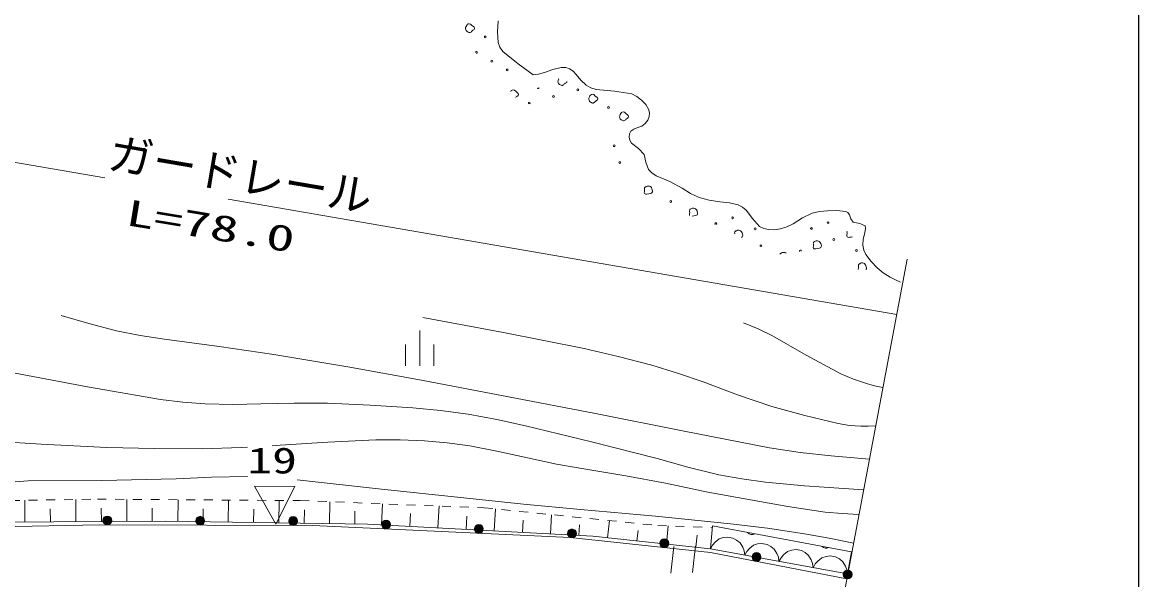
# Model space of a CAD drawing. Units: millimetres, scale not verified. Extents: x 69658 to 709658, y 3642 to 363642.
# Drawn here: x 545776 to 608658, y 266044 to 297410 of the extents above; entities that cross this region are included whole.
import ezdxf
from ezdxf.enums import TextEntityAlignment as Align

# ---------------------------------------------------------------- set-up
doc = ezdxf.new("R2010")
doc.units = ezdxf.units.MM
doc.header["$LTSCALE"] = 1000
doc.linetypes.add('USER3', pattern=[2.5, 1.5, -1])
doc.linetypes.add('USER5', pattern=[1, 0.5, -0.5])
for name, color, linetype, lineweight in [('M-TTL-BAND', 7, 'Continuous', 25), ('S-BGD', 1, 'Continuous', 13), ('S-BGD-HTXT', 6, 'Continuous', 13)]:
    doc.layers.add(name, color=color, linetype=linetype, lineweight=lineweight)
doc.styles.add('ＭＳ ゴシック', font='')
doc.styles.get('ＭＳ ゴシック').set_extended_font_data('MS Gothic')

msp = doc.modelspace()

# ---------------------------------------------------------------- linework, layer by layer
at = {"layer": 'M-TTL-BAND'}
msp.add_line((608658, 3642), (608658, 353642), dxfattribs=at)
at = {"layer": 'S-BGD'}
for p, q in [((572581, 297487), (572546, 296882)), ((570737, 297040), (570747, 297119)), ((570750, 296994), (570737, 297040)), ((570747, 297119), (570772, 297183)), ((570778, 296945), (570750, 296994)), ((570772, 297183), (570805, 297235)), ((570832, 296888), (570778, 296945)), ((570805, 297235), (570839, 297289)), ((570884, 296862), (570832, 296888)), ((570839, 297289), (570884, 297318)), ((570884, 297318), (570940, 297334)), ((570918, 296848), (570884, 296862)), ((570950, 296835), (570918, 296848)), ((570940, 297334), (571016, 297312)), ((570985, 296831), (570950, 296835)), ((571010, 296842), (570985, 296831)), ((571050, 296865), (571010, 296842)), ((571016, 297312), (571104, 297232)), ((571078, 296900), (571050, 296865)), ((571112, 296931), (571078, 296900)), ((571104, 297232), (571182, 297169)), ((571159, 296966), (571112, 296931)), ((571229, 297010), (571159, 296966)), ((571182, 297169), (571224, 297131)), ((571224, 297131), (571238, 297095)), ((571244, 297054), (571229, 297010)), ((571238, 297095), (571244, 297054)), ((572546, 296882), (572571, 296279)), ((572571, 296279), (572682, 296014)), ((572682, 296014), (572850, 295773)), ((572850, 295773), (573699, 295077)), ((573699, 295077), (574555, 294457)), ((574555, 294457), (574856, 294492)), ((574856, 294492), (575189, 294596)), ((575189, 294596), (575662, 294762)), ((575662, 294762), (576136, 294864)), ((576136, 294864), (576382, 294862)), ((576382, 294862), (576603, 294801)), ((576603, 294801), (576801, 294669)), ((576801, 294669), (576981, 294471)), ((576981, 294471), (577232, 294149)), ((575947, 294063), (575956, 294142)), ((575959, 294017), (575947, 294063)), ((575956, 294142), (575982, 294206)), ((575987, 293968), (575959, 294017)), ((575982, 294206), (576003, 294240)), ((576041, 293911), (575987, 293968)), ((576094, 293886), (576041, 293911)), ((576127, 293871), (576094, 293886)), ((576160, 293858), (576127, 293871)), ((576194, 293855), (576160, 293858)), ((576220, 293866), (576194, 293855)), ((576259, 293888), (576220, 293866)), ((576287, 293923), (576259, 293888)), ((576321, 293954), (576287, 293923)), ((576369, 293989), (576321, 293954)), ((576438, 294033), (576369, 293989)), ((576454, 294077), (576438, 294033)), ((577232, 294149), (577527, 293869)), ((577527, 293869), (577798, 293722)), ((577798, 293722), (578098, 293629)), ((573286, 293514), (573320, 293568)), ((573320, 293568), (573365, 293597)), ((573365, 293597), (573420, 293613)), ((573420, 293613), (573496, 293591)), ((573496, 293591), (573584, 293511)), ((573592, 293210), (573568, 293187)), ((573584, 293511), (573662, 293448)), ((573640, 293245), (573592, 293210)), ((573710, 293288), (573640, 293245)), ((573662, 293448), (573705, 293410)), ((573705, 293410), (573719, 293374)), ((573725, 293333), (573710, 293288)), ((573719, 293374), (573725, 293333)), ((577683, 293071), (577693, 293150)), ((577696, 293025), (577683, 293071)), ((577693, 293150), (577718, 293214)), ((577718, 293214), (577751, 293266)), ((577751, 293266), (577785, 293320)), ((577785, 293320), (577830, 293349)), ((577830, 293349), (577886, 293365)), ((577886, 293365), (577962, 293342)), ((577962, 293342), (578050, 293263)), ((578050, 293263), (578128, 293200)), ((578098, 293629), (579130, 293540)), ((578175, 293040), (578105, 292997)), ((578128, 293200), (578170, 293162)), ((578170, 293162), (578184, 293126)), ((578190, 293085), (578175, 293040)), ((578184, 293126), (578190, 293085)), ((579130, 293540), (580110, 293393)), ((580110, 293393), (580394, 293240)), ((580394, 293240), (580662, 293025)), ((577724, 292976), (577696, 293025)), ((577778, 292919), (577724, 292976)), ((577830, 292893), (577778, 292919)), ((577864, 292879), (577830, 292893)), ((577896, 292866), (577864, 292879)), ((577931, 292862), (577896, 292866)), ((577956, 292873), (577931, 292862)), ((577995, 292896), (577956, 292873)), ((578024, 292930), (577995, 292896)), ((578058, 292962), (578024, 292930)), ((578105, 292997), (578058, 292962)), ((580662, 293025), (580889, 292778)), ((580889, 292778), (581068, 292495)), ((581068, 292495), (581109, 292307)), ((579420, 292079), (579429, 292158)), ((579432, 292033), (579420, 292079)), ((579429, 292158), (579455, 292222)), ((579460, 291983), (579432, 292033)), ((579455, 292222), (579487, 292273)), ((579514, 291927), (579460, 291983)), ((579487, 292273), (579522, 292328)), ((579567, 291901), (579514, 291927)), ((579522, 292328), (579567, 292357)), ((579567, 292357), (579622, 292372)), ((579600, 291887), (579567, 291901)), ((579633, 291874), (579600, 291887)), ((579622, 292372), (579698, 292350)), ((579667, 291870), (579633, 291874)), ((579693, 291881), (579667, 291870)), ((579732, 291903), (579693, 291881)), ((579698, 292350), (579786, 292270)), ((579760, 291938), (579732, 291903)), ((579794, 291970), (579760, 291938)), ((579786, 292270), (579864, 292208)), ((579842, 292005), (579794, 291970)), ((579911, 292048), (579842, 292005)), ((579864, 292208), (579907, 292170)), ((579907, 292170), (579921, 292134)), ((579927, 292092), (579911, 292048)), ((579921, 292134), (579927, 292092)), ((581008, 291904), (580865, 291717)), ((581090, 292107), (581008, 291904)), ((581109, 292307), (581090, 292107)), ((580049, 291277), (579979, 291132)), ((580226, 291403), (580049, 291277)), ((580450, 291484), (580226, 291403)), ((580672, 291574), (580450, 291484)), ((580865, 291717), (580672, 291574)), ((579979, 291132), (579963, 290956)), ((579963, 290956), (580002, 290775)), ((580002, 290775), (580099, 290618)), ((580099, 290618), (580475, 290314)), ((580475, 290314), (580796, 289978)), ((580796, 289978), (580894, 289535)), ((580894, 289535), (581046, 289129)), ((581046, 289129), (581236, 288939)), ((581236, 288939), (581487, 288778)), ((581487, 288778), (582242, 288450)), ((580818, 288047), (580827, 288091)), ((580826, 288003), (580818, 288047)), ((580827, 287957), (580826, 288003)), ((580827, 288091), (580836, 288118)), ((580836, 288118), (580861, 288141)), ((580861, 288141), (580893, 288157)), ((580893, 288157), (580925, 288173)), ((580925, 288173), (580979, 288195)), ((580979, 288195), (581058, 288198)), ((581058, 288198), (581113, 288187)), ((581113, 288187), (581156, 288166)), ((581156, 288166), (581209, 288106)), ((581209, 288106), (581240, 288045)), ((581240, 288045), (581257, 287986)), ((582242, 288450), (582949, 288077)), ((582949, 288077), (583421, 287783)), ((580808, 287817), (580821, 287898)), ((580831, 287776), (580808, 287817)), ((580821, 287898), (580827, 287957)), ((580866, 287753), (580831, 287776)), ((580903, 287740), (580866, 287753)), ((580959, 287747), (580903, 287740)), ((581058, 287764), (580959, 287747)), ((581176, 287777), (581058, 287764)), ((581242, 287820), (581176, 287777)), ((581268, 287871), (581242, 287820)), ((581257, 287986), (581276, 287925)), ((581276, 287925), (581268, 287871)), ((583421, 287783), (583909, 287550)), ((583909, 287550), (584472, 287406)), ((584472, 287406), (585072, 287315)), ((583358, 286803), (583367, 286847)), ((583366, 286759), (583358, 286803)), ((583367, 286712), (583366, 286759)), ((583367, 286847), (583376, 286874)), ((583376, 286874), (583401, 286897)), ((583401, 286897), (583433, 286913)), ((583433, 286913), (583465, 286929)), ((583465, 286929), (583520, 286951)), ((583520, 286951), (583598, 286954)), ((583598, 286954), (583653, 286942)), ((583653, 286942), (583696, 286921)), ((583696, 286921), (583749, 286862)), ((583749, 286862), (583780, 286801)), ((583780, 286801), (583797, 286742)), ((583797, 286742), (583816, 286680)), ((585072, 287315), (585602, 287253)), ((585602, 287253), (586105, 287133)), ((586105, 287133), (586340, 287017)), ((586340, 287017), (586548, 286844)), ((586548, 286844), (586904, 286364)), ((590273, 286669), (590685, 286764)), ((590685, 286764), (591134, 286803)), ((591134, 286803), (591653, 286819)), ((591653, 286819), (592163, 286772)), ((592163, 286772), (592282, 286702)), ((583348, 286573), (583362, 286654)), ((583362, 286548), (583348, 286573)), ((583362, 286654), (583367, 286712)), ((583598, 286520), (583499, 286503)), ((583716, 286533), (583598, 286520)), ((583783, 286576), (583716, 286533)), ((583808, 286627), (583783, 286576)), ((583816, 286680), (583808, 286627)), ((586904, 286364), (587304, 285927)), ((589195, 286079), (589723, 286403)), ((589723, 286403), (590273, 286669)), ((592282, 286702), (592367, 286581)), ((592367, 286581), (592444, 286354)), ((592444, 286354), (592567, 286173)), ((592567, 286173), (592960, 286087)), ((585898, 285559), (585907, 285603)), ((585906, 285515), (585898, 285559)), ((585907, 285603), (585916, 285629)), ((585916, 285629), (585942, 285653)), ((585942, 285653), (585973, 285668)), ((585973, 285668), (586006, 285684)), ((586006, 285684), (586060, 285707)), ((586060, 285707), (586138, 285710)), ((586138, 285710), (586193, 285698)), ((586193, 285698), (586236, 285677)), ((586236, 285677), (586289, 285618)), ((586289, 285618), (586320, 285557)), ((586320, 285557), (586337, 285498)), ((586337, 285498), (586356, 285436)), ((587304, 285927), (587541, 285810)), ((587541, 285810), (587807, 285746)), ((587807, 285746), (588141, 285735)), ((588141, 285735), (588477, 285784)), ((588477, 285784), (588848, 285904)), ((588848, 285904), (589195, 286079)), ((592222, 285611), (592232, 285655)), ((592230, 285567), (592222, 285611)), ((592226, 285461), (592231, 285520)), ((592231, 285520), (592230, 285567)), ((592960, 286087), (593249, 285967)), ((593231, 285573), (593139, 285208)), ((593272, 285801), (593231, 285573)), ((593249, 285967), (593272, 285801)), ((586323, 285331), (586284, 285307)), ((586348, 285383), (586323, 285331)), ((586356, 285436), (586348, 285383)), ((590330, 284963), (590340, 285007)), ((590338, 284919), (590330, 284963)), ((590334, 284813), (590339, 284872)), ((590339, 284872), (590338, 284919)), ((590340, 285007), (590348, 285033)), ((590348, 285033), (590374, 285057)), ((590374, 285057), (590405, 285072)), ((590405, 285072), (590438, 285088)), ((590438, 285088), (590492, 285111)), ((590492, 285111), (590570, 285114)), ((590570, 285114), (590626, 285102)), ((590626, 285102), (590668, 285081)), ((590668, 285081), (590721, 285022)), ((590721, 285022), (590752, 284961)), ((590752, 284961), (590770, 284902)), ((590770, 284902), (590788, 284840)), ((592213, 285380), (592226, 285461)), ((592236, 285340), (592213, 285380)), ((592271, 285317), (592236, 285340)), ((592307, 285303), (592271, 285317)), ((592364, 285311), (592307, 285303)), ((592462, 285328), (592364, 285311)), ((592533, 285336), (592462, 285328)), ((593139, 285208), (593116, 284863)), ((593116, 284863), (593176, 284596)), ((588448, 284362), (588456, 284385)), ((588456, 284385), (588482, 284409)), ((588482, 284409), (588513, 284424)), ((588513, 284424), (588546, 284440)), ((588546, 284440), (588600, 284463)), ((588600, 284463), (588678, 284466)), ((588678, 284466), (588733, 284454)), ((588733, 284454), (588776, 284433)), ((588776, 284433), (588796, 284411)), ((590321, 284732), (590334, 284813)), ((590344, 284692), (590321, 284732)), ((590379, 284669), (590344, 284692)), ((590415, 284655), (590379, 284669)), ((590471, 284663), (590415, 284655)), ((590570, 284680), (590471, 284663)), ((590688, 284693), (590570, 284680)), ((590755, 284735), (590688, 284693)), ((590780, 284787), (590755, 284735)), ((590788, 284840), (590780, 284787)), ((593176, 284596), (593297, 284343)), ((593297, 284343), (593585, 283952)), ((592870, 283719), (592880, 283763)), ((592878, 283674), (592870, 283719)), ((592874, 283569), (592879, 283628)), ((592879, 283628), (592878, 283674)), ((592880, 283763), (592888, 283789)), ((592888, 283789), (592914, 283813)), ((592914, 283813), (592945, 283828)), ((592945, 283828), (592978, 283844)), ((592978, 283844), (593032, 283866)), ((593032, 283866), (593110, 283870)), ((593110, 283870), (593166, 283858)), ((593166, 283858), (593208, 283837)), ((593208, 283837), (593261, 283778)), ((593261, 283778), (593293, 283716)), ((593293, 283716), (593310, 283658)), ((593310, 283658), (593328, 283596)), ((593585, 283952), (593922, 283598)), ((593922, 283598), (594272, 283311)), ((592862, 283494), (592874, 283569)), ((593320, 283543), (593296, 283494)), ((593328, 283596), (593320, 283543)), ((594272, 283311), (594660, 283073)), ((594660, 283073), (594953, 282924)), ((594953, 282924), (595251, 282782)), ((547972, 280915), (549514, 280452)), ((568329, 280804), (572883, 279954)), ((586407, 280493), (587220, 280161)), ((549514, 280452), (551078, 280045)), ((551078, 280045), (552419, 279781)), ((568159, 280069), (568159, 278069)), ((572883, 279954), (577427, 279045)), ((587220, 280161), (588023, 279767)), ((552419, 279781), (553782, 279574)), ((553782, 279574), (556869, 279174)), ((567359, 279274), (567359, 278074)), ((568959, 279274), (568959, 278074)), ((588023, 279767), (589931, 278671)), ((556869, 279174), (559952, 278713)), ((559952, 278713), (564109, 278018)), ((577427, 279045), (579337, 278609)), ((579337, 278609), (581233, 278114)), ((589931, 278671), (591872, 277626)), ((564109, 278018), (568255, 277265)), ((581233, 278114), (582686, 277671)), ((545364, 277664), (549449, 276899)), ((582686, 277671), (584128, 277169)), ((591872, 277626), (592588, 277324)), ((592588, 277324), (593333, 277077)), ((549449, 276899), (553559, 276191)), ((568255, 277265), (573154, 276324)), ((584128, 277169), (586056, 276452)), ((593333, 277077), (593785, 276959)), ((593785, 276959), (594252, 276857)), ((553559, 276191), (554818, 276035)), ((573154, 276324), (578063, 275390)), ((586056, 276452), (588002, 275794)), ((554818, 276035), (556080, 275939)), ((556080, 275939), (557636, 275910)), ((557636, 275910), (559205, 275941)), ((559205, 275941), (561085, 275986)), ((561085, 275986), (562964, 275972)), ((562964, 275972), (565370, 275871)), ((565370, 275871), (567775, 275711)), ((567775, 275711), (569338, 275562)), ((569338, 275562), (570892, 275352)), ((588002, 275794), (589847, 275284)), ((570892, 275352), (572504, 275055)), ((572504, 275055), (574115, 274697)), ((578063, 275390), (582957, 274426)), ((589847, 275284), (591725, 274827)), ((591725, 274827), (592363, 274722)), ((574115, 274697), (577830, 273805)), ((582957, 274426), (587861, 273461)), ((592363, 274722), (593014, 274676)), ((593014, 274676), (593429, 274680)), ((593429, 274680), (593846, 274706)), ((543145, 273891), (546836, 273661)), ((546836, 273661), (550529, 273490)), ((559853, 273581), (560303, 273607)), ((560303, 273607), (562984, 273790)), ((562984, 273790), (565682, 273913)), ((565682, 273913), (567052, 273916)), ((567052, 273916), (568429, 273858)), ((568429, 273858), (569701, 273743)), ((569701, 273743), (570977, 273567)), ((570977, 273567), (572606, 273262)), ((577830, 273805), (581528, 272854)), ((550529, 273490), (553216, 273422)), ((553216, 273422), (555904, 273413)), ((555904, 273413), (558101, 273480)), ((558101, 273480), (558453, 273500)), ((572606, 273262), (574231, 272896)), ((587861, 273461), (589598, 273205)), ((589598, 273205), (591342, 273010)), ((591342, 273010), (592416, 272912)), ((592416, 272912), (593492, 272826)), ((574231, 272896), (575859, 272547)), ((575859, 272547), (577512, 272254)), ((581528, 272854), (583260, 272372)), ((583260, 272372), (585004, 271949)), ((550263, 271629), (554435, 271715)), ((554435, 271715), (556433, 271814)), ((556433, 271814), (558438, 271853)), ((558438, 271853), (558453, 271853)), ((561253, 271670), (565839, 271160)), ((577512, 272254), (579762, 271893)), ((579762, 271893), (581999, 271473)), ((585004, 271949), (586312, 271712)), ((586312, 271712), (587630, 271535)), ((544233, 271471), (546106, 271602)), ((546106, 271602), (550263, 271629)), ((558853, 271313), (561125, 271290)), ((558853, 271313), (560049, 269172)), ((561125, 271290), (560049, 269172)), ((565839, 271160), (570806, 270629)), ((581999, 271473), (584391, 270975)), ((587630, 271535), (589840, 271323)), ((589840, 271323), (592052, 271171)), ((592052, 271171), (592610, 271138)), ((592610, 271138), (593168, 271107)), ((545921, 269286), (545915, 270510)), ((548792, 269302), (548785, 270555)), ((551663, 269318), (551657, 270562)), ((554529, 269320), (554546, 270542)), ((557379, 269280), (557396, 270522)), ((560228, 269240), (560246, 270502)), ((563078, 269200), (563095, 270429)), ((570806, 270629), (574006, 270285)), ((584391, 270975), (586801, 270535)), ((586801, 270535), (588898, 270162)), ((547357, 269294), (547353, 270037)), ((550228, 269310), (550224, 270067)), ((553099, 269326), (553095, 270062)), ((555954, 269300), (555964, 270039)), ((558804, 269260), (558814, 270011)), ((561653, 269220), (561664, 269978)), ((564503, 269180), (564513, 269896)), ((566009, 269127), (566072, 270313)), ((567596, 269042), (567635, 269768)), ((569184, 268957), (569250, 270190)), ((572358, 268786), (572425, 270026)), ((574006, 270285), (577221, 270001)), ((577221, 270001), (581443, 269624)), ((588898, 270162), (591001, 269850)), ((591001, 269850), (591951, 269763)), ((553817, 269330), (539461, 269250)), ((565215, 269170), (553817, 269330)), ((577914, 268488), (565215, 269170)), ((570771, 268871), (570811, 269626)), ((573946, 268701), (573983, 269399)), ((575533, 268616), (575591, 269701)), ((577120, 268530), (577153, 269136)), ((578742, 268399), (578846, 269368)), ((581443, 269624), (585660, 269188)), ((585660, 269188), (587754, 268940)), ((591951, 269763), (592904, 269709)), ((533748, 268809), (550143, 269130)), ((550143, 269130), (562138, 269089)), ((562138, 269089), (576630, 268408)), ((580397, 268222), (580460, 268808)), ((582053, 268044), (582162, 269066)), ((583708, 267867), (583781, 268548)), ((584536, 267778), (584654, 269075)), ((584654, 269075), (592490, 267602)), ((587754, 268940), (589839, 268631)), ((589839, 268631), (591223, 268381)), ((576630, 268408), (584533, 267565)), ((584536, 267778), (577914, 268488)), ((584654, 267986), (584536, 267778)), ((584799, 268154), (584654, 267986)), ((585026, 268332), (584799, 268154)), ((585259, 268409), (585026, 268332)), ((585499, 268439), (585259, 268409)), ((585799, 268385), (585499, 268439)), ((586012, 268271), (585799, 268385)), ((586203, 268116), (586012, 268271)), ((586352, 267869), (586203, 268116)), ((586956, 267978), (586729, 267800)), ((587189, 268055), (586956, 267978)), ((587429, 268086), (587189, 268055)), ((587728, 268031), (587429, 268086)), ((587942, 267917), (587728, 268031)), ((588133, 267763), (587942, 267917)), ((591223, 268381), (592601, 268099)), ((584533, 267565), (592222, 266089)), ((592254, 266364), (584536, 267778)), ((586434, 267660), (586352, 267869)), ((586465, 267425), (586434, 267660)), ((586583, 267633), (586465, 267425)), ((586729, 267800), (586583, 267633)), ((588282, 267516), (588133, 267763)), ((588363, 267307), (588282, 267516)), ((588395, 267071), (588363, 267307)), ((588513, 267279), (588395, 267071)), ((588658, 267447), (588513, 267279)), ((588885, 267625), (588658, 267447)), ((589119, 267702), (588885, 267625)), ((589359, 267732), (589119, 267702)), ((589658, 267678), (589359, 267732)), ((589871, 267564), (589658, 267678)), ((590062, 267409), (589871, 267564)), ((590211, 267162), (590062, 267409)), ((590815, 267271), (590588, 267093)), ((591048, 267348), (590815, 267271)), ((591288, 267379), (591048, 267348)), ((591587, 267324), (591288, 267379)), ((591801, 267210), (591587, 267324)), ((592490, 267602), (592254, 266364)), ((590293, 266953), (590211, 267162)), ((590324, 266718), (590293, 266953)), ((590442, 266926), (590324, 266718)), ((590588, 267093), (590442, 266926)), ((591992, 267056), (591801, 267210)), ((592141, 266809), (591992, 267056)), ((592222, 266600), (592141, 266809)), ((592254, 266364), (592222, 266600))]:
    msp.add_line(p, q, dxfattribs=at)
at = {"layer": 'S-BGD', "linetype": 'USER5'}
for p, q in [((537129, 270373), (550006, 270574)), ((550006, 270574), (561427, 270493)), ((561427, 270493), (571777, 270092)), ((571777, 270092), (581565, 269089)), ((581565, 269089), (584653, 268969))]:
    msp.add_line(p, q, dxfattribs=at)
at = {"layer": 'S-BGD', "linetype": 'USER3'}
for p, q in [((582471, 267903), (581777, 261612)), ((583688, 267943), (582974, 261476))]:
    msp.add_line(p, q, dxfattribs=at)
at = {"layer": 'S-BGD'}
for centre, radius in [((571851, 296591), 49.8), ((572223, 295227), 49.8), ((573091, 294731), 49.8), ((577060, 293614), 49.8), ((575696, 293242), 49.8), ((574331, 292870), 49.8), ((578797, 292622), 49.8), ((579111, 290465), 49.8), ((579435, 289519), 49.8), ((582300, 287328), 49.8), ((585786, 286408), 49.8), ((591164, 286136), 49.8), ((587056, 285786), 49.8), ((587380, 284840), 49.8), ((591488, 285190), 49.8), ((592758, 284568), 49.8), ((550564, 269377), 249), ((550564, 269377), 220), ((550564, 269377), 191), ((550564, 269377), 161), ((550564, 269377), 132), ((550564, 269377), 97.5), ((550564, 269377), 67.5), ((550564, 269377), 38.8), ((550564, 269377), 7.5), ((555796, 269359), 249), ((555796, 269359), 220), ((555796, 269359), 191), ((555796, 269359), 161), ((555796, 269359), 132), ((555796, 269359), 97.5), ((555796, 269359), 67.5), ((555796, 269359), 38.8), ((555796, 269359), 7.5), ((561029, 269342), 249), ((561029, 269342), 220), ((561029, 269342), 191), ((561029, 269342), 161), ((561029, 269342), 132), ((561029, 269342), 97.5), ((561029, 269342), 67.5), ((561029, 269342), 38.8), ((561029, 269342), 7.5), ((566268, 269144), 249), ((566268, 269144), 220), ((566268, 269144), 191), ((566268, 269144), 161), ((566268, 269144), 132), ((566268, 269144), 97.5), ((566268, 269144), 67.5), ((566268, 269144), 38.8), ((566268, 269144), 7.5), ((571494, 268898), 249), ((571494, 268898), 220), ((571494, 268898), 191), ((571494, 268898), 161), ((571494, 268898), 132), ((571494, 268898), 97.5), ((571494, 268898), 67.5), ((571494, 268898), 38.8), ((571494, 268898), 7.5), ((576735, 268646), 249), ((576735, 268646), 220), ((576735, 268646), 191), ((576735, 268646), 161), ((576735, 268646), 132), ((576735, 268646), 97.5), ((576735, 268646), 67.5), ((576735, 268646), 38.8), ((576735, 268646), 7.5), ((581939, 268092), 249), ((581939, 268092), 220), ((581939, 268092), 191), ((581939, 268092), 161), ((581939, 268092), 132), ((581939, 268092), 97.5), ((581939, 268092), 67.5), ((581939, 268092), 38.8), ((581939, 268092), 7.5), ((587130, 267320), 249), ((587130, 267320), 220), ((587130, 267320), 191), ((587130, 267320), 161), ((587130, 267320), 132), ((587130, 267320), 97.5), ((587130, 267320), 67.5), ((587130, 267320), 38.8), ((587130, 267320), 7.5), ((592269, 266334), 249), ((592269, 266334), 220), ((592269, 266334), 191), ((592269, 266334), 161), ((592269, 266334), 132), ((592269, 266334), 97.5), ((592269, 266334), 67.5), ((592269, 266334), 38.8), ((592269, 266334), 7.5)]:
    msp.add_circle(centre, radius, dxfattribs=at)
for centre, radius, start, end in [((571354, 295723), 49.8, 260.15019, 183.41944), ((574827, 293738), 49.8, 226.31741, 1.60948), ((584840, 286084), 49.8, 272.50563, 229.22681), ((590218, 285812), 49.8, 138.76169, 93.12228), ((589596, 284542), 49.8, 349.21589, 207.04454), ((586876, 268875), 298, 215.15347, 303.55531), ((591049, 268110), 298, 220.82968, 297.87911)]:
    msp.add_arc(centre, radius, start, end, dxfattribs=at)
at = {"layer": 'S-BGD-HTXT'}
for p, q in [((515660, 294647), (550426, 288657)), ((557373, 287460), (595027, 280972)), ((587047, 238631), (595615, 284088))]:
    msp.add_line(p, q, dxfattribs=at)

# ---------------------------------------------------------------- texts
at = {"layer": 'S-BGD-HTXT', "style": 'ＭＳ ゴシック'}
msp.add_text('ガードレール', height=1833, rotation=350.3, dxfattribs=at).set_placement((550425, 288648), align=Align.BOTTOM_LEFT)
at = {"layer": 'S-BGD-HTXT', "style": 'ＭＳ ゴシック', "width": 1.6}
msp.add_text('L=78.0', height=1466, rotation=350.6, dxfattribs=at).set_placement((551465, 285575), align=Align.BOTTOM_LEFT)
at = {"layer": 'S-BGD-HTXT', "style": 'ＭＳ ゴシック', "width": 1.4}
msp.add_text('19', height=1466, dxfattribs=at).set_placement((558453, 271581), align=Align.BOTTOM_LEFT)

doc.saveas('drawing.dxf')
